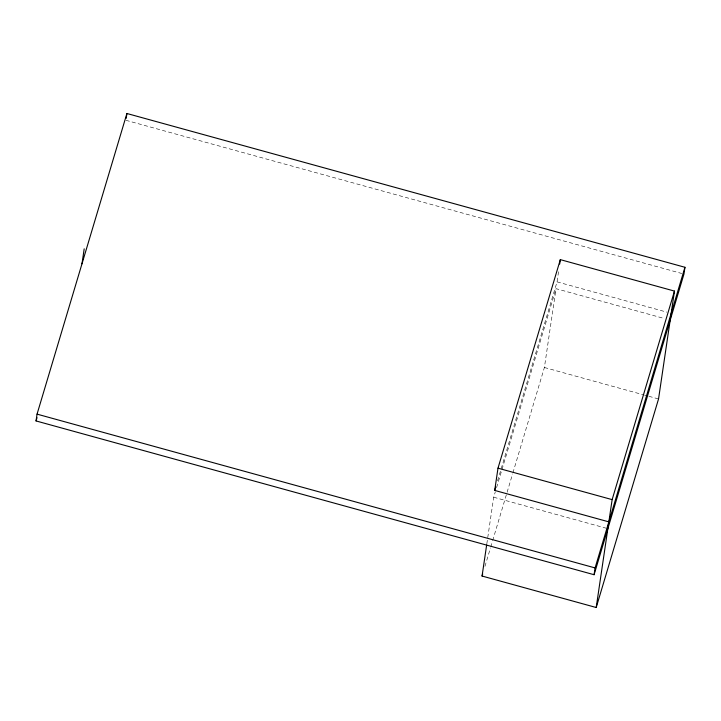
<?xml version="1.0" encoding="UTF-8"?>
<svg xmlns="http://www.w3.org/2000/svg" width="721" height="721" viewBox="0 0 721 721"><rect width="100%" height="100%" fill="white"/><g stroke="black" fill="none" stroke-linecap="round" stroke-linejoin="round"><path stroke-width="0.54" stroke-dasharray="3.6 2.7" d="M486.819 543.85L493.705 497.22L495.309 491.839M512.91 472.85L544.4 367.503L556.035 288.67L663.717 318.349M497.598 480.745L557.045 281.875L558.685 270.754M496.598 487.54L556.035 288.67M484.954 566.373L490.415 548.095M490.74 547.023L492.344 541.651M492.668 540.57L512.586 473.922M125.914 120.299L681.778 273.484M557.045 281.875L666.88 312.148M544.4 367.503L643.465 394.802M644.547 395.099L647.773 395.991M648.846 396.289L658.543 398.956M493.705 497.22L607.848 528.673"/><path stroke-width="1.08" d="M36.05 420.938L37.05 414.133L126.914 113.494L684.95 267.284L683.95 274.079L594.086 574.718L36.05 420.938L37.014 417.702M81.987 263.814L84.195 248.835M126.202 118.352L126.914 113.494M608.848 521.869L494.705 490.415L497.995 468.172L560.325 259.632L674.468 291.086L658.543 398.956L596.204 607.506L482.061 576.043L486.657 544.959M559.667 264.084L560.325 259.632M594.086 574.718L595.086 567.923L684.95 267.284M596.204 607.506L612.138 499.626L674.468 291.086M494.705 490.415L495.669 487.189M482.061 576.043L482.709 573.898M497.995 468.172L612.138 499.626M37.05 414.133L595.086 567.923"/></g></svg>
